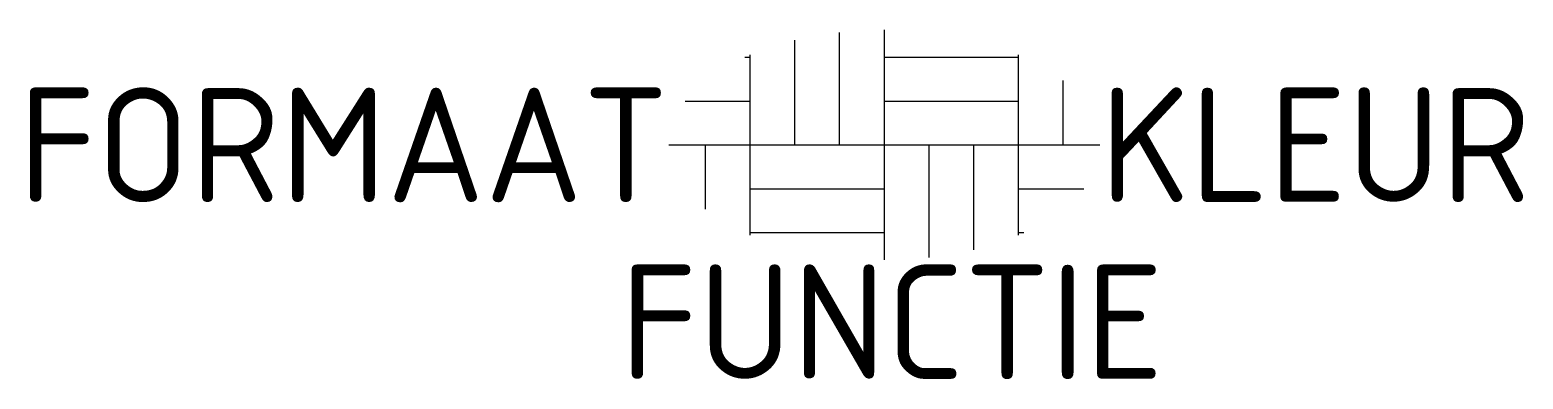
# Model space of a CAD drawing. Extents: x -13.5 to 10.1, y -3.7 to 1.8.
import ezdxf
from ezdxf.enums import TextEntityAlignment as Align

# ---------------------------------------------------------------- set-up
doc = ezdxf.new("R2010")
doc.units = 0
doc.header["$MEASUREMENT"] = 0
doc.styles.add('NLCS-ISO', font='NLCS-ISO.ttf')

msp = doc.modelspace()

# ---------------------------------------------------------------- linework, layer by layer
for p, q in [((-1.408, 0.001), (-1.408, 1.647)), ((-0.704, 0.001), (-0.704, 1.771)), ((0, 0.001), (0, 1.81)), ((-2.111, 0.001), (-2.111, 1.418)), ((2.11, 0.001), (2.11, 1.418)), ((-2.195, 1.381), (-2.111, 1.381)), ((0, 1.381), (2.11, 1.381)), ((2.813, 0.001), (2.813, 1.013)), ((-3.138, 0.691), (-2.111, 0.691)), ((0, 0.691), (2.11, 0.691)), ((-3.395, 0.001), (-0.001, 0.001)), ((-2.814, -1.012), (-2.814, 0)), ((-2.111, -1.418), (-2.111, 0)), ((0, 0.001), (3.395, 0.001)), ((0, -1.81), (0, 0)), ((0.703, -1.771), (0.703, 0)), ((1.407, -1.648), (1.407, 0)), ((2.11, -1.418), (2.11, 0)), ((-2.111, -0.69), (-0.001, -0.69)), ((2.11, -0.69), (3.139, -0.69)), ((-2.111, -1.38), (-0.001, -1.38)), ((2.11, -1.38), (2.197, -1.38))]:
    msp.add_line(p, q)

# ---------------------------------------------------------------- texts
at = {"style": 'NLCS-ISO'}
msp.add_attdef('FORMAAT', text='DF', height=1.8, dxfattribs=at).set_placement((-3.395, 0.001), align=Align.MIDDLE_RIGHT)
msp.add_attdef('KLEUR', text='G', height=1.8, dxfattribs=at).set_placement((3.395, 0.001), align=Align.MIDDLE_LEFT)
at = {"style": 'NLCS-ISO', "flags": 1}
msp.add_attdef('FUNCTIE', text='', height=1.8, dxfattribs=at).set_placement((0.116, -2.785), align=Align.MIDDLE_CENTER)

doc.saveas('drawing.dxf')
